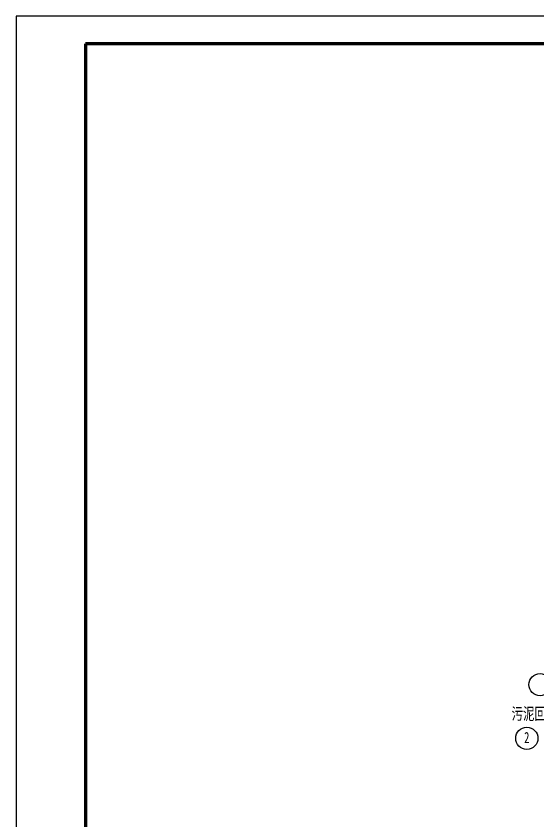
# Model space of a CAD drawing. Header units: millimetres. Extents: x -299291 to 688124, y -407813 to 623474.
# Drawn here: x 241698 to 269949, y -97763 to -54225 of the extents above; entities that cross this region are included whole.
import ezdxf

# ---------------------------------------------------------------- set-up
doc = ezdxf.new("R2010")
doc.units = ezdxf.units.MM
doc.layers.add('边框粗', color=7, linetype='Continuous', lineweight=100)
doc.styles.add('长仿宋体', font='simfang.ttf', dxfattribs={"width": 0.7})

msp = doc.modelspace()

# ---------------------------------------------------------------- linework, layer by layer
for p, q in [((241697.577, -54224.819), (241697.577, -143324.819)), ((367847.577, -54224.819), (241697.577, -54224.819))]:
    msp.add_line(p, q)
at = {"ltscale": 20}
for centre in [(270063.008, -90388.692), (269348.882, -93294.488)]:
    msp.add_circle(centre, 600, dxfattribs=at)
at = {"layer": '边框粗', "lineweight": 100}
for p, q in [((245447.577, -55724.819), (245447.577, -141824.819)), ((366347.577, -55724.819), (245447.577, -55724.819))]:
    msp.add_line(p, q, dxfattribs=at)

# ---------------------------------------------------------------- texts
at = {"style": '长仿宋体'}
for s, insert, char_height, width, attachment_point in [('污泥回流', (271004.058, -91641.472), 650, 4858.88806, 3), ('2', (269201.959, -92951.11), 600, 25456.71758, 1)]:
    msp.add_mtext(s, dxfattribs=dict(at, insert=insert, char_height=char_height, width=width, attachment_point=attachment_point))

doc.saveas('drawing.dxf')
